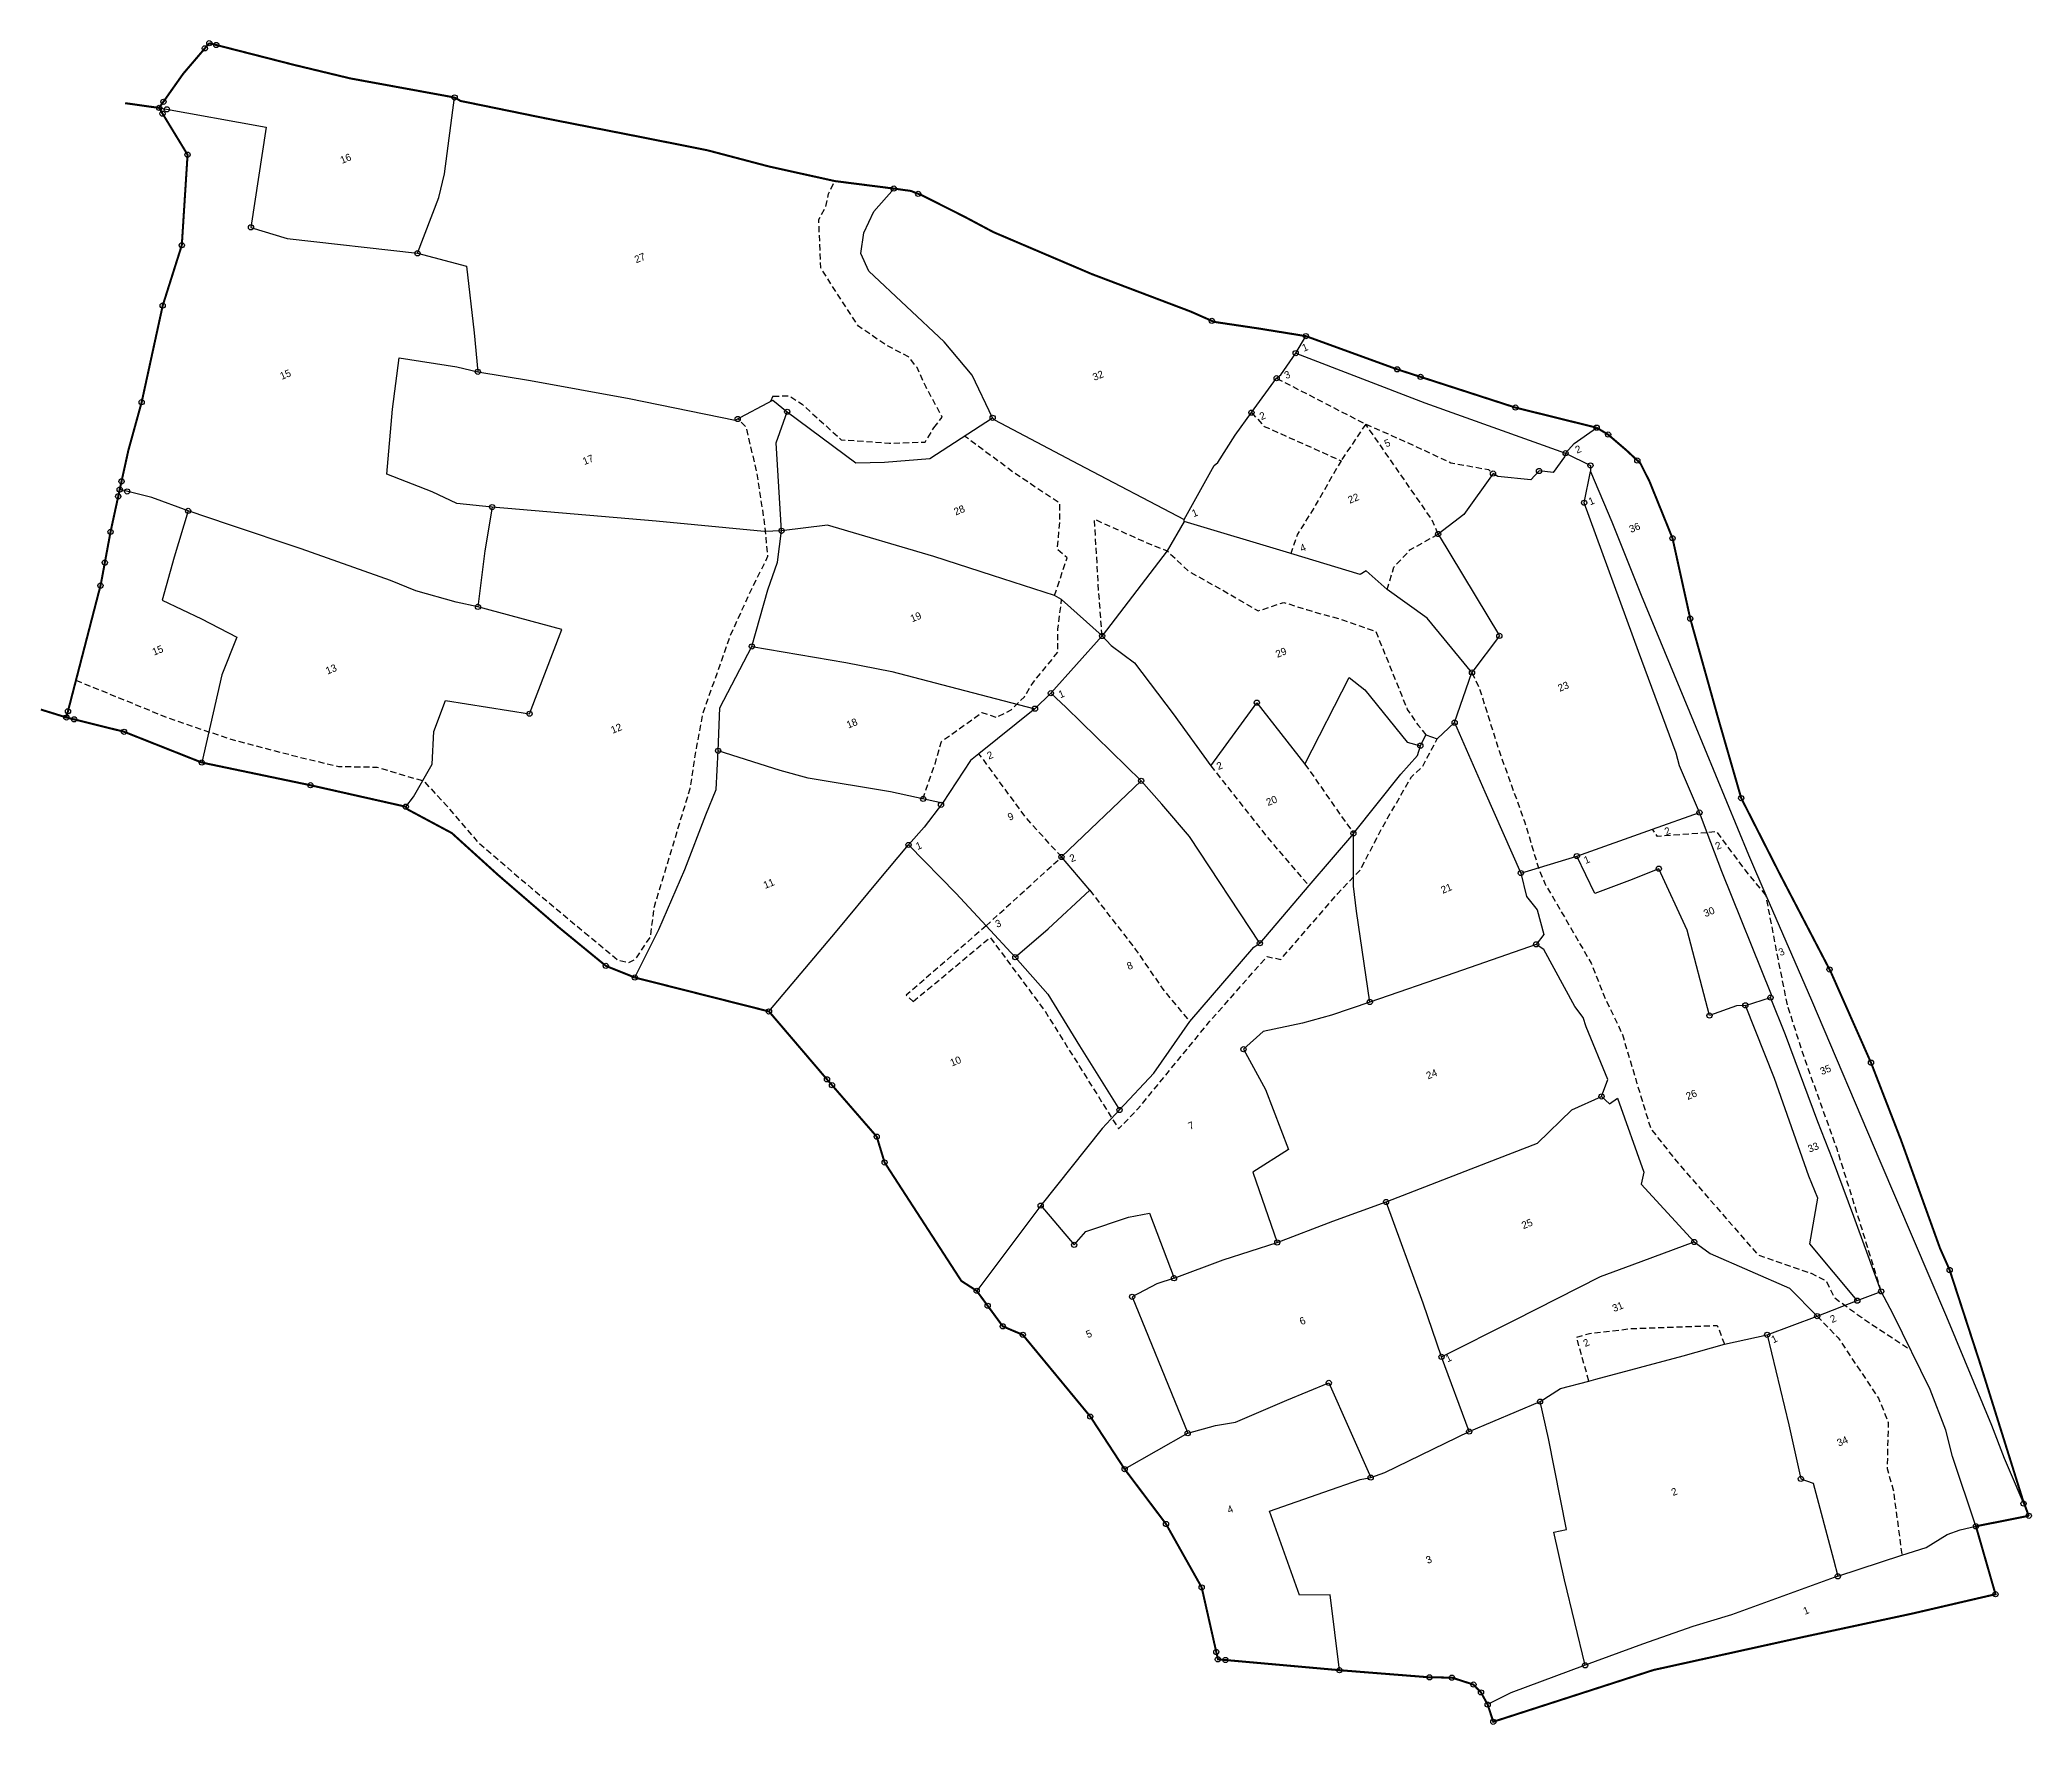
# Model space of a CAD drawing. Header units: metres. Extents: x 286297 to 288473, y 2076476 to 2078935.
# Drawn here: x 286498 to 288418, y 2076888 to 2078512 of the extents above; entities that cross this region are included whole.
import ezdxf
from ezdxf.enums import TextEntityAlignment as Align

# ---------------------------------------------------------------- set-up
doc = ezdxf.new("R2010")
doc.units = ezdxf.units.M
doc.header["$LTSCALE"] = 0.3
doc.header["$MEASUREMENT"] = 0
doc.linetypes.add('DASHED', pattern=[0.75, 0.5, -0.25])
doc.linetypes.add('DIVIDE', pattern=[1.25, 0.5, -0.25, 0, -0.25, 0, -0.25])
for name, color, linetype in [('LINE_FOOTPATH', 1, 'DASHED'), ('POLY_PARCEL', 6, 'Continuous'), ('POLY_SUBPARCEL', 6, 'DASHED'), ('SYM_STONE', 1, 'Continuous'), ('TEXT_MAPIN', 7, 'Continuous'), ('TEXT_PARCEL', 7, 'Continuous'), ('V_BOUND_LINE', 7, 'Continuous'), ('V_DIVIDE_LINE', 7, 'DIVIDE')]:
    doc.layers.add(name, color=color, linetype=linetype)
doc.styles.add('TEXT_MAP', font='', dxfattribs={"height": 1.8})
doc.styles.get('TEXT_MAP').set_extended_font_data('Kruti Dev 050')

# ---------------------------------------------------------------- blocks, each defined once
blk = doc.blocks.new('STONE')
blk.add_circle((0, 0), 0.851)
blk = doc.blocks.new('QQ')
at = {"layer": 'LINE_FOOTPATH', "ltscale": 10, "flags": 128}
for points in [[(238.22, 365.7), (241.09, 367.37), (240.15, 375.68), (239.93, 381), (238.98, 384.19), (234.83, 389.08), (230.36, 395.88), (228.66, 404.5), (227.14, 412.64), (231.18, 423.81), (233.95, 426.04), (235.76, 428.8), (238.39, 431.12)], [(19.2, 387.32), (36.86, 370.12), (48.78, 359.81), (62.61, 349.49), (71.12, 343.43), (79.84, 339.71), (85.95, 334.76), (89.14, 332.32), (92.12, 324.66), (95.85, 313.39), (103.83, 297.97), (116.93, 273.47), (119.17, 271.87), (121.08, 272.08), (126.51, 275.7), (130.23, 282.29), (143.96, 299.31), (149.28, 305.9), (154.7, 314.94), (159.09, 321.79), (172.5, 337), (180.82, 344.9), (188.48, 351.7), (190.82, 359.68), (193.65, 371.53), (195.44, 383.01), (194.42, 385.84)], [(204.4, 387.74), (204.4, 387.74), (208.07, 386.42), (210.31, 383.23), (215.95, 371.53), (226.59, 366.32), (234.88, 363.24), (238.22, 365.7)], [(250.25, 316.3), (256.54, 323.72), (255.15, 326.6), (258.15, 332.47), (259.96, 336.85), (252.7, 347.42), (244.42, 360.99)], [(257.33, 302.67), (260.71, 313.25), (266.37, 330.02), (275.98, 319.98), (280.07, 316.07), (282.96, 309.57), (289.05, 301.99), (295.24, 293.99), (301.87, 293.56), (306.35, 289.82), (313.87, 284.01), (320.17, 278.46), (320.17, 257.75), (321.13, 253.26), (322.07, 250.26)], [(201.41, 282.08), (207.39, 288.86), (210.92, 293.45), (218.18, 295.16), (222.88, 296.33), (225.66, 293.88), (229.72, 294.2), (233.99, 296.01), (237.41, 298.47), (245.74, 303.06), (247.88, 308.29), (251.44, 314.71)], [(338.31, 260.17), (338.54, 255.5), (337.26, 239.81), (336.53, 221.36), (335.46, 209.51), (335.46, 205.34), (338.66, 182.92), (338.56, 174.64), (339.2, 163.75), (338.02, 151.47), (336.95, 139.62), (339.84, 129.82), (346.03, 111.77), (349.77, 100.88), (360.24, 91.81), (362.95, 88.66), (363.27, 84.06), (367.65, 77.02), (375.82, 65.17)], [(204.1, 247.28), (179.49, 238.78), (180.51, 236.73)], [(180.51, 236.73), (203.95, 244.24), (209.65, 222.4), (215.56, 188.73), (221.82, 191.46), (246.14, 204.72), (265.35, 214.32), (268.2, 212.39), (287.32, 222.17), (294.6, 225.47), (303.75, 233.25), (314.9, 242.01), (318.32, 243.26), (324.26, 248.25)]]:
    blk.add_lwpolyline(points, dxfattribs=at)
at = {"layer": 'LINE_FOOTPATH', "ltscale": 10}
blk.add_lwpolyline([(204.4, 387.74), (203.34, 386.78)], dxfattribs=at)
at = {"layer": 'POLY_PARCEL'}
for points in [[(91.01, 510.21), (113.65, 495.92), (100.94, 474.48), (108.12, 468.58), (136.52, 453.19)], [(136.52, 453.19), (146.55, 463.91), (150.02, 468.78), (159.38, 485.3)], [(136.52, 453.19), (146.48, 445.7), (142.11, 429.82), (139.33, 420.59)], [(60.42, 415.61), (53.39, 421.99), (46.79, 426.79)], [(130.1, 388.39), (122.38, 392.47), (117.81, 397.4), (109.12, 405.66), (116.43, 419.9), (122.73, 431.06), (135.06, 423.67), (139.33, 420.59)], [(252.52, 362.56), (251.81, 374.16), (248.47, 384.36), (237.78, 407.44), (237.62, 412.2), (240.21, 416.67), (244.48, 420.54), (251.25, 423.91)], [(139.33, 420.59), (150.56, 413.69), (171.41, 400.49), (193.6, 385.76), (204.03, 386.85), (206.22, 382.88)], [(60.42, 415.61), (52.95, 406.34), (46.28, 397.64)], [(117.67, 366.95), (113.1, 370.07), (104.98, 376.37), (100.12, 381.01), (82.7, 396.52), (68.57, 408.62), (60.42, 415.61)], [(46.28, 397.64), (53.53, 389.71), (59.84, 382.32), (52.95, 375.08), (40.29, 356.94)], [(130.1, 388.39), (124.41, 379.12)], [(193.93, 356.26), (189.95, 357.73), (166.24, 370.05), (130.1, 388.39)], [(193.93, 356.26), (200.82, 376.79), (206.22, 382.88)], [(206.22, 382.88), (217.14, 364.92), (223.79, 362.43), (234.42, 359.06), (252.52, 362.56)], [(124.41, 379.12), (117.67, 366.95)], [(82.74, 328.03), (85.4, 329.55), (92.7, 335.29), (96.08, 342.59), (101.64, 348.6), (119.57, 337.8), (134.71, 354.03), (117.67, 366.95)], [(252.52, 362.56), (252.74, 361.96), (267.85, 344.03), (286.77, 321.68)], [(176.49, 332.61), (185.38, 344.04), (190.12, 349.51), (193.93, 356.26)], [(257.33, 302.67), (251.44, 314.71), (250.25, 316.3), (237.93, 326.62), (226.31, 336.35), (204.93, 353.35), (193.93, 356.26)], [(322.22, 345.73), (327.61, 349.33)], [(327.61, 349.33), (331.5, 352.26)], [(327.61, 349.33), (352.44, 326.04), (379.93, 301.57)], [(312.02, 339.83), (320.94, 345.36)], [(320.94, 345.36), (322.22, 345.73)], [(286.77, 321.68), (298.67, 331.23), (299.75, 331.55), (306.22, 336.18), (312.02, 339.83)], [(159.15, 311.95), (163.54, 321.58), (176.49, 332.61)], [(176.49, 332.61), (196.45, 320.3), (206.11, 313.98), (219.34, 304.14), (235.31, 292.28)], [(286.59, 321.21), (280.07, 316.07), (257.33, 302.67)], [(286.59, 321.21), (286.77, 321.68)], [(308.04, 304.07), (307.8, 304.27), (286.59, 321.21)], [(119.23, 267.89), (129.13, 276.66), (140.63, 287.96), (150.39, 298.45), (155.14, 303.28), (159.15, 311.95)], [(205.46, 279.3), (194.69, 286.69), (177.18, 297.36), (171.52, 301.73), (159.15, 311.95)], [(326.61, 286.96), (323.59, 293.15), (321.9, 292.85), (308.04, 304.07)], [(379.93, 301.57), (382.83, 303.01), (389.37, 304.52)], [(240.36, 294.36), (257.33, 302.67)], [(257.33, 302.67), (258.52, 299.65), (262.26, 293.54), (266.39, 278.37), (270.13, 263.05)], [(361.5, 303.64), (351.08, 296.99), (343.39, 294.9)], [(379.93, 301.57), (379.29, 300.82), (375.31, 298.28), (372.23, 299.97), (369.55, 298.68), (362.3, 302.55), (361.5, 303.64)], [(379.93, 301.57), (384.47, 296.47), (383.95, 295.12)], [(235.31, 292.28), (240.36, 294.36)], [(252.87, 266.04), (242.55, 289.69), (240.36, 294.36)], [(343.39, 294.9), (347.96, 266.02), (338.31, 260.17)], [(377.28, 207.24), (377.08, 219.75), (377.48, 222.92), (378.27, 249.57), (379.58, 288.56), (383.95, 295.12)], [(383.95, 295.12), (384.15, 281.62), (384.05, 262.17), (384.35, 228.56), (384.54, 193.07), (384.82, 182.25)], [(235.31, 292.28), (218.38, 287.18)], [(218.38, 287.18), (215.81, 286.41), (205.46, 279.3)], [(338.31, 260.17), (333.16, 276.74), (326.61, 286.96)], [(205.46, 279.3), (199.08, 275.52), (193.88, 272.88)], [(146.68, 247.78), (169.66, 259.94), (183.43, 267.34), (193.88, 272.88)], [(193.88, 272.88), (200.26, 257.38), (204.1, 247.28)], [(270.13, 263.05), (286.46, 273.17), (291.78, 254.73)], [(291.78, 254.73), (309.84, 270.41), (312.31, 266.12), (317.14, 250.26), (319.79, 248.25)], [(227.66, 256.01), (252.87, 266.04)], [(264.94, 218.03), (258.74, 248.85), (255.42, 258.83), (252.87, 266.04)], [(329.73, 250.35), (338.31, 260.17)], [(231.03, 245.79), (227.66, 256.01)], [(319.79, 248.25), (322.07, 250.26), (324.26, 248.25), (329.73, 250.35)], [(329.73, 250.35), (330.22, 231.8), (330.95, 209.92)], [(204.1, 247.28), (207.86, 237.4)], [(207.86, 237.4), (217.99, 240.87), (231.03, 245.79)], [(296.42, 234.44), (312.66, 243.56), (318.22, 246.29), (319.79, 248.25)], [(207.86, 237.4), (211.87, 225.95), (214.33, 211.27), (217.53, 192.94)], [(296.42, 234.44), (281.45, 226.63)], [(284.58, 194.45), (289.94, 216.42), (291.58, 222.4), (296.42, 234.44)], [(281.45, 226.63), (264.94, 218.03)], [(241.7, 206.62), (263.18, 217.65), (264.94, 218.03)], [(217.53, 192.94), (228.75, 198.13), (241.7, 206.62)], [(330.95, 209.92), (330.06, 204.03), (331.25, 200.02), (330.49, 193.8), (327.84, 192.25)], [(330.95, 209.92), (345.27, 208.64)], [(369.94, 159.01), (367.84, 159.73), (360.81, 160.01), (363.58, 181.53), (362.82, 198.18), (355.07, 198.18), (345.94, 198.45), (345.27, 208.64)], [(345.27, 208.64), (365.06, 207.77)], [(365.06, 207.77), (377.28, 207.24)], [(377.15, 201.94), (377.28, 207.24)], [(376.39, 158.46), (376.89, 158.95), (376.89, 191.71), (377.15, 201.94)], [(284.58, 194.45), (274.68, 195), (267.29, 195.82), (257.53, 197.55), (251.41, 195.36), (252.76, 184.14), (252.41, 168.31), (242.19, 166.4), (241.27, 148.14)], [(217.53, 192.94), (211.89, 190.33), (190.72, 178.4)], [(327.84, 192.25), (306.68, 193.25), (284.58, 194.45)], [(328.72, 151.52), (331.73, 154.8), (331.67, 168.78), (331.85, 171.24), (330.94, 174.52), (329.12, 190.39), (327.84, 192.25)], [(384.82, 182.25), (385.54, 154.1), (386.23, 111.16), (387.03, 69.41), (387.33, 40.55), (387.13, 31.82), (387.43, 16.4)], [(190.72, 178.4), (168.25, 164.87)], [(190.72, 178.4), (194.73, 166.36), (198.65, 168.32), (209.68, 167.67), (214.83, 166.61), (214.42, 149.53)], [(368.2, 81.32), (362.64, 98.62), (368.66, 108.38), (368.66, 114.19), (369.85, 139.63), (369.94, 159.01)], [(369.94, 159.01), (376.39, 158.46)], [(374.5, 81.22), (375.2, 100.85), (375.6, 115.9), (375.7, 125.72), (376.39, 148.55), (376.39, 158.46)], [(214.42, 149.53), (210.01, 149.82), (203.15, 149.17), (203.23, 127.85), (203.23, 112.9)], [(214.42, 149.53), (227.34, 149.21), (241.27, 148.14)], [(241.27, 148.14), (255.88, 147.88), (269.83, 147.34)], [(268.17, 106.88), (268.92, 120.8), (269.83, 147.34)], [(269.83, 147.34), (296.61, 146.96), (309.84, 146.78), (320.69, 151.25), (328.72, 151.52)], [(328.72, 151.52), (329.86, 149.13), (332.23, 149.68), (331.41, 130.35), (329.68, 127.8), (336.43, 109.75)], [(203.23, 112.9), (185.53, 110.53)], [(203.23, 112.9), (210.26, 112.11), (215.16, 111.05), (228.89, 111.29), (240.05, 111.37), (240.87, 85.88)], [(268.17, 106.88), (288.21, 108.54), (311.88, 110.5), (320.13, 110.26), (336.43, 109.75)], [(336.43, 109.75), (338.98, 105.69), (353.86, 90.46), (357.62, 81.48)], [(267.6, 87.28), (268.17, 106.88)], [(286.52, 87.58), (292.41, 88.64), (299.52, 87.75)], [(215.96, 44.83), (220.8, 62.9), (213.78, 65.61), (214.68, 87.55), (228.85, 86.85), (238.29, 86.41), (240.87, 85.88)], [(240.87, 85.88), (244.55, 85.72), (267.6, 87.28)], [(267.6, 87.28), (286.52, 87.58)], [(272.44, 23.26), (275.64, 44.7), (277.6, 56.55), (280.7, 55.98), (285.04, 78.4), (286.52, 87.58)], [(299.52, 87.75), (301.28, 87.58), (323.39, 84.8), (333.89, 83.64)], [(333.89, 83.64), (344.51, 81.85)], [(344.51, 81.85), (341.08, 59.3)], [(344.51, 81.85), (357.62, 81.48)], [(357.62, 81.48), (368.2, 81.32)], [(368.2, 81.32), (374.5, 81.22)], [(374.42, 18.89), (375.51, 36.98), (376.4, 43.63), (376.6, 54.35), (375.11, 74.89), (374.5, 81.22)], [(341.08, 59.3), (338.87, 45.86), (341.24, 43.73), (338.87, 24.45), (338.31, 20.23)], [(272.44, 23.26), (252.91, 23.83), (246.58, 23.32)], [(338.31, 20.23), (310.52, 21.29), (300.59, 22.2), (287.51, 22.77), (272.44, 23.26)], [(338.31, 20.23), (354.86, 19.1)], [(354.86, 19.1), (361.11, 18.68), (367.08, 19.66), (370.51, 19.57), (374.42, 18.89)]]:
    blk.add_lwpolyline(points, dxfattribs=at)
at = {"layer": 'POLY_SUBPARCEL', "ltscale": 10, "flags": 128}
for points in [[(320.94, 345.36), (337.02, 326.65)], [(312.02, 339.83), (313.68, 335.52), (328.03, 320.59)], [(337.02, 326.65), (328.03, 320.59)], [(337.02, 326.65), (344.95, 318.49), (352.89, 309.97), (360.83, 304.96), (361.5, 303.64)], [(343.39, 294.9), (343.32, 298.66), (337.02, 326.65)], [(328.03, 320.59), (317.76, 312.54), (311.34, 307.87), (308.04, 304.07)], [(326.61, 286.96), (330.25, 291.43), (335.5, 293.88), (343.39, 294.9)], [(227.66, 256.01), (223.25, 268.04), (218.38, 287.18)], [(270.13, 263.05), (276.39, 241.52), (281.45, 226.63)], [(204.1, 247.28), (227.66, 256.01)], [(291.78, 254.73), (296.42, 234.44)], [(231.03, 245.79), (235.99, 228.19), (238.56, 216.53), (241.7, 206.62)], [(377.15, 201.94), (365.51, 205.68), (365.06, 207.77)], [(384.82, 182.25), (382.39, 189.94), (379.45, 201.26), (377.15, 201.94)], [(374.5, 81.22), (376, 98.55), (377.59, 117.8), (378.54, 141.5), (379.56, 155.08), (382.05, 168.38), (384.82, 182.25)], [(299.52, 87.75), (300.79, 98.89), (304.08, 98.55), (314.05, 95.83), (324.92, 91.87), (333.98, 88.59), (333.89, 83.64)], [(357.62, 81.48), (360.4, 74.58), (364.02, 57.15), (364.02, 50.69), (359.49, 40.28), (358.93, 34.84), (354.86, 19.1)]]:
    blk.add_lwpolyline(points, dxfattribs=at)
at = {"layer": 'V_BOUND_LINE', "const_width": 0.5}
for points in [[(91.01, 510.21), (99.65, 515.77), (108.44, 520.34)], [(108.44, 520.34), (125.82, 507.53), (137.34, 499.29), (159.38, 485.3)], [(46.79, 426.79), (52.41, 434.97), (59.86, 444.69), (73.59, 464.79), (83.52, 476.8), (93.19, 496.91), (91.01, 510.21)], [(159.38, 485.3), (160.41, 483.97), (178.19, 472.15), (197.95, 459.25), (212.08, 449.98), (224.69, 440.55), (238.39, 431.12), (251.12, 423.98), (251.25, 423.91)], [(40.29, 356.94), (25.41, 371.14), (13.57, 379.73), (33.73, 406.92), (40.79, 417.99), (46.79, 426.79)], [(251.25, 423.91), (254.82, 421.85), (256.91, 419.87), (264.65, 411.04), (269.84, 404.84), (288.41, 386.18), (307.48, 368.52), (311.88, 363.99), (321.32, 358.43), (331.5, 352.26)], [(82.74, 328.03), (62.98, 341.73), (40.29, 356.94)], [(331.5, 352.26), (349.26, 336.26), (372.7, 316.61), (389.37, 304.52)], [(119.23, 267.89), (113.67, 273.25), (106.52, 286.35), (97.47, 303.97), (90.81, 317.76), (82.84, 327.33), (82.74, 328.03)], [(389.37, 304.52), (391.35, 301.89)], [(391.35, 301.89), (394.08, 296.61), (396.06, 292.34), (396.46, 287.38), (396.46, 272.29), (393.08, 252.31), (390.22, 226.77), (388.13, 206.66), (389.91, 185.92), (392.5, 158.95), (393.3, 134.33), (393, 113.91), (391.9, 85.62), (392.09, 79.79), (390.4, 55.57), (387.53, 20.28), (387.43, 16.4)], [(146.68, 247.78), (119.23, 267.89)], [(168.25, 164.87), (165.66, 168.55), (159.1, 202.65), (159.69, 209.27), (153.63, 226.94), (146.68, 247.78)], [(185.53, 110.53), (182.55, 125.71), (174.7, 150.58), (170.93, 154.35), (168.25, 164.87)], [(215.96, 44.83), (189.24, 58.53), (192.18, 76.44), (189.9, 94.2), (185.53, 110.53)], [(246.58, 23.32), (246.18, 26.7), (245.19, 29.18), (240.92, 32.75), (235.82, 34.9), (215.96, 44.83)], [(374.42, 18.89), (372.6, 1.58), (351.85, 4.85), (324.64, 9.61), (287.64, 15.87), (246.28, 18.86), (246.58, 23.32)], [(387.43, 16.4), (374.42, 18.89)]]:
    blk.add_lwpolyline(points, dxfattribs=at)
at = {"layer": 'V_DIVIDE_LINE', "ltscale": 10, "const_width": 0.5, "flags": 128}
for points in [[(91.01, 510.21), (83.7, 514.44)], [(13.57, 379.73), (8.48, 383.89)]]:
    blk.add_lwpolyline(points, dxfattribs=at)
at = {"layer": 'SYM_STONE', "xscale": 0.75, "yscale": 0.75, "zscale": 0.75}
for p in [(106.97, 519.57), (108.44, 520.34), (109.87, 519.28), (91.01, 510.21), (92.57, 511.21), (91.27, 508.58), (92.65, 509.17), (93.19, 496.91), (159.38, 485.3), (83.52, 476.8), (100.94, 474.48), (73.59, 464.79), (136.52, 453.19), (59.86, 444.69), (46.79, 426.79), (47.96, 428.49), (45.82, 425.37), (48.33, 425.67), (251.12, 423.98), (40.79, 417.99), (139.33, 420.59), (256.23, 420.51), (36.64, 411.49), (60.42, 415.61), (33.52, 406.65), (130.1, 388.39), (194.26, 385.83), (206.22, 382.88), (13.57, 379.73), (14.5, 380.98), (15.17, 378.57), (25.41, 371.14), (117.67, 366.95), (252.52, 362.56), (311.47, 364.42), (40.29, 356.94), (193.93, 356.26), (327.61, 349.33), (331.5, 352.26), (320.94, 345.36), (62.98, 341.73), (119.57, 337.8), (312.02, 339.83), (349.26, 336.26), (82.74, 328.03), (176.49, 332.61), (353.9, 332.37), (372.7, 316.61), (159.15, 311.95), (361.5, 303.64), (389.37, 304.52), (257.33, 302.67), (372.23, 299.97), (379.93, 301.57), (391.35, 301.89), (240.36, 294.36), (343.39, 294.9), (384.47, 296.47), (235.31, 292.28), (395.61, 293.28), (379.58, 288.56), (201.48, 282.03), (205.01, 279.04), (113.67, 273.25), (193.88, 272.88), (286.46, 273.17), (396.46, 272.29), (119.23, 267.89), (252.87, 266.04), (347.96, 266.02), (338.31, 260.17), (227.66, 256.01), (329.73, 250.35), (393.08, 252.31), (146.68, 247.78), (319.79, 248.25), (207.86, 237.4), (296.42, 234.44), (153.63, 226.94), (154.25, 225.14), (264.94, 218.03), (159.69, 209.27), (330.95, 209.92), (345.27, 208.64), (377.28, 207.24), (388.13, 206.66), (159.1, 202.65), (362.82, 198.18), (217.53, 192.94), (251.41, 195.36), (284.58, 194.45), (327.84, 192.25), (190.72, 178.4), (194.73, 166.36), (168.25, 164.87), (169.38, 160.44), (360.81, 160.01), (369.94, 159.01), (376.39, 158.46), (392.46, 159.42), (170.93, 154.35), (328.72, 151.52), (174.7, 150.58), (203.15, 149.17), (214.42, 149.53), (241.27, 148.14), (269.83, 147.34), (393.3, 134.33), (182.55, 125.71), (203.23, 112.9), (185.53, 110.53), (240.05, 111.37), (336.43, 109.75), (268.17, 106.88), (189.9, 94.2), (240.87, 85.88), (267.6, 87.28), (286.52, 87.58), (344.51, 81.85), (357.62, 81.48), (368.2, 81.32), (374.5, 81.22), (392.09, 79.79), (192.18, 76.44), (189.24, 58.53), (189.54, 60.36), (190.9, 57.67), (215.96, 44.83), (338.87, 45.86), (235.82, 34.9), (240.92, 32.75), (245.19, 29.18), (246.18, 26.7), (246.58, 23.32), (272.44, 23.26), (338.31, 20.23), (387.37, 19.67), (246.28, 18.86), (374.42, 18.89), (387.43, 16.4), (372.6, 1.58)]:
    blk.add_blockref('STONE', p, dxfattribs=at)
at = {"layer": 'TEXT_MAPIN', "style": 'TEXT_MAP'}
for s, p in [('1', (329.58, 348.87)), ('3', (323.01, 344.26)), ('2', (313.57, 337.19)), ('1', (289.16, 321.3)), ('5', (339.52, 319.45)), ('4', (310.6, 303.36)), ('2', (382.47, 300.41)), ('1', (242.03, 292.31)), ('2', (220.08, 284.93)), ('1', (380.73, 287.39)), ('1', (195.47, 270.88)), ('2', (271.47, 261.35)), ('2', (229.42, 253.87)), ('3', (206.41, 245.78)), ('1', (346.55, 206)), ('2', (367.58, 205.08)), ('2', (377.84, 197.08))]:
    blk.add_text(s, height=1.8, dxfattribs=at).set_placement(p)
for s, p in [('3', (382.49, 166.96)), ('1', (269.04, 105.05)), ('2', (301.86, 95.82)), ('1', (345.1, 79.32)), ('2', (360.39, 78.5))]:
    blk.add_text(s, height=1.8, rotation=3, dxfattribs=at).set_placement(p)
at = {"layer": 'TEXT_PARCEL', "style": 'TEXT_MAP'}
for s, p in [('16', (128.9, 481.44)), ('15', (95.2, 437.73)), ('27', (186.82, 431.61)), ('15', (40.6, 386.6)), ('17', (156.37, 390.35)), ('13', (78.42, 366.29)), ('32', (280.47, 362.47)), ('28', (236.38, 344.57)), ('12', (137.99, 326.46)), ('19', (216.59, 324.22)), ('22', (327.37, 310.87)), ('18', (192.21, 305.87)), ('29', (296.63, 282.38)), ('11', (158.45, 276.98)), ('36', (388.81, 278.23)), ('9', (219.8, 269.95)), ('20', (280.79, 249.45)), ('23', (357.86, 248.57)), ('8', (233.2, 224.91)), ('10', (184.64, 219.21)), ('21', (312.54, 213.31)), ('7', (232.41, 182.79)), ('30', (370.29, 183.71)), ('24', (292.03, 172.32)), ('5', (189.87, 144.68)), ('26', (349.38, 143.63)), ('35', (382.27, 136.93)), ('6', (239.79, 127.94)), ('25', (299.97, 129.34)), ('33', (372.3, 120.36)), ('31', (312.99, 102.06)), ('4', (205.88, 91.63)), ('3', (246.55, 61.8)), ('2', (308.8, 54.65)), ('34', (351.83, 50.63)), ('1', (327.9, 15.37))]:
    blk.add_text(s, height=1.8, dxfattribs=at).set_placement(p, align=Align.MIDDLE)

msp = doc.modelspace()

# ---------------------------------------------------------------- block references
at = {"xscale": 3.916495961050998, "yscale": 3.916495961050998, "zscale": 3.916495961050998, "rotation": 22.04021511167117}
msp.add_blockref('QQ', (287032.7, 2076460.4), dxfattribs=at)

doc.saveas('drawing.dxf')
